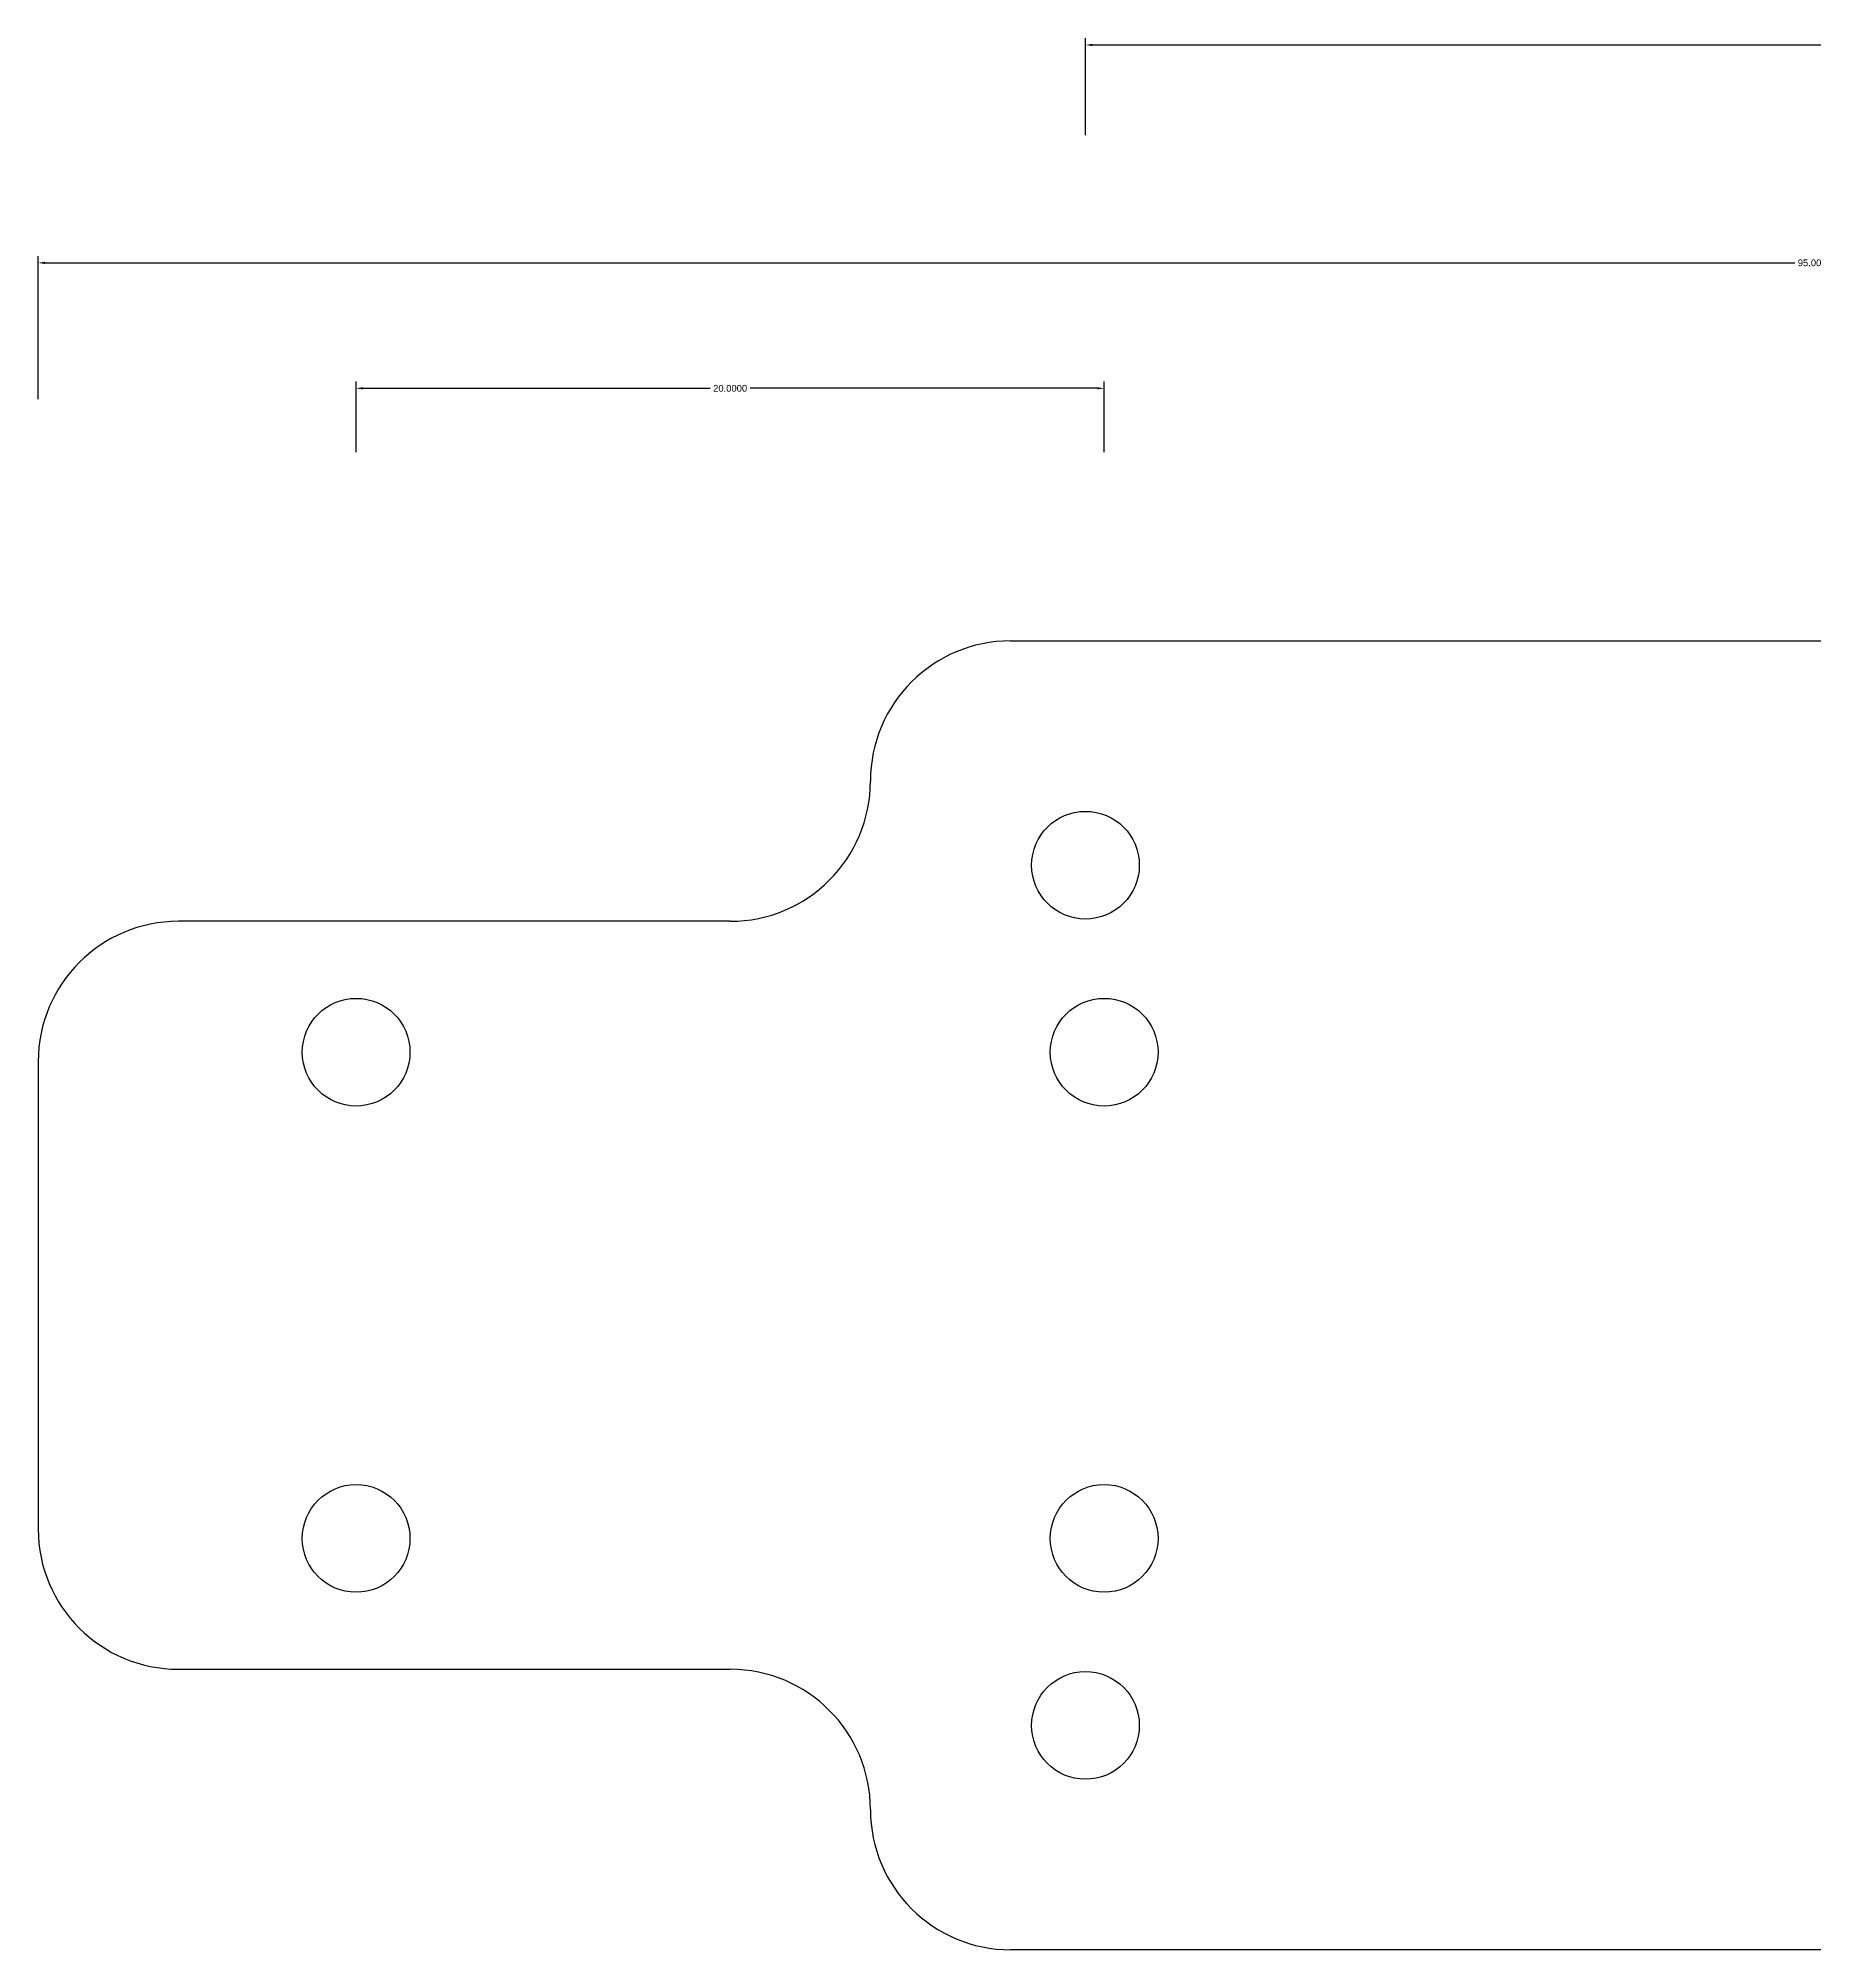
# Model space of a CAD drawing. Header units: millimetres. Extents: x 6 to 187, y 5 to 56.
# Drawn here: x 5.6 to 53.1, y 4.7 to 55.8 of the extents above; entities that cross this region are included whole.
import ezdxf

# ---------------------------------------------------------------- set-up
doc = ezdxf.new("R2010")
doc.units = ezdxf.units.MM
doc.header["$MEASUREMENT"] = 0
doc.styles.get("Standard").update_dxf_attribs({"font": 'arial.ttf'})
doc.dimstyles.get("Standard").update_dxf_attribs({"dimtxt": 0.18, "dimasz": 0.18, "dimexe": 0.18, "dimexo": 0.0625, "dimgap": 0.09, "dimtad": 0, "dimtih": 1, "dimtoh": 1, "dimdec": 4, "dimzin": 0, "dimdsep": 46, "dimtxsty": 'Standard', "dimcen": 0.09, "dimadec": 0, "dimazin": 0, "dimtfac": 1, "dimtdec": 4, "dimtofl": 0, "dimtmove": 0, "dimatfit": 3, "dimfxl": 1, "dimtolj": 1, "dimtzin": 0, "dimarcsym": 0})

# ---------------------------------------------------------------- blocks, each defined once
blk = doc.blocks.new('*D4')
at = {"color": 0, "lineweight": -2, "transparency": 16777216}
for p, q in [((5.561, 46.18), (5.561, 50.005)), ((5.741, 49.825), (52.528, 49.825)), ((100.381, 49.825), (53.594, 49.825)), ((100.561, 46.18), (100.561, 50.005))]:
    blk.add_line(p, q, dxfattribs=at)
at = {"color": 0, "transparency": 16777216}
for points in [[(5.741, 49.855), (5.741, 49.795), (5.561, 49.825)], [(100.381, 49.855), (100.381, 49.795), (100.561, 49.825)]]:
    blk.add_solid(points, dxfattribs=at)
at = {"layer": 'Defpoints', "color": 0, "transparency": 16777216}
for p in [(100.561, 49.825), (5.561, 46.117), (100.561, 46.117)]:
    blk.add_point(p, dxfattribs=at)
at = {"color": 0, "transparency": 16777216, "insert": (53.061, 49.825), "char_height": 0.18, "attachment_point": 5}
blk.add_mtext('\\A1;95.0000', dxfattribs=at)
blk = doc.blocks.new('*D7')
at = {"color": 0, "lineweight": -2, "transparency": 16777216}
for p, q in [((14.061, 44.767), (14.061, 46.65)), ((34.061, 44.767), (34.061, 46.65)), ((14.241, 46.47), (23.526, 46.47)), ((33.881, 46.47), (24.596, 46.47))]:
    blk.add_line(p, q, dxfattribs=at)
at = {"color": 0, "transparency": 16777216}
for points in [[(14.241, 46.5), (14.241, 46.44), (14.061, 46.47)], [(33.881, 46.5), (33.881, 46.44), (34.061, 46.47)]]:
    blk.add_solid(points, dxfattribs=at)
at = {"layer": 'Defpoints', "color": 0, "transparency": 16777216}
for p in [(34.061, 46.47), (14.061, 44.705), (34.061, 44.705)]:
    blk.add_point(p, dxfattribs=at)
at = {"color": 0, "transparency": 16777216, "insert": (24.061, 46.47), "char_height": 0.18, "attachment_point": 5}
blk.add_mtext('\\A1;20.0000', dxfattribs=at)
blk = doc.blocks.new('*D8')
at = {"color": 0, "lineweight": -2, "transparency": 16777216}
for p, q in [((33.561, 53.242), (33.561, 55.831)), ((94.561, 53.242), (94.561, 55.831)), ((33.741, 55.651), (63.527, 55.651)), ((94.381, 55.651), (64.595, 55.651))]:
    blk.add_line(p, q, dxfattribs=at)
at = {"color": 0, "transparency": 16777216}
for points in [[(33.741, 55.681), (33.741, 55.621), (33.561, 55.651)], [(94.381, 55.681), (94.381, 55.621), (94.561, 55.651)]]:
    blk.add_solid(points, dxfattribs=at)
at = {"layer": 'Defpoints', "color": 0, "transparency": 16777216}
for p in [(94.561, 55.651), (33.561, 53.18), (94.561, 53.18)]:
    blk.add_point(p, dxfattribs=at)
at = {"color": 0, "transparency": 16777216, "insert": (64.061, 55.651), "char_height": 0.18, "attachment_point": 5}
blk.add_mtext('\\A1;61.0000', dxfattribs=at)

msp = doc.modelspace()

# ---------------------------------------------------------------- linework, layer by layer
for p, q in [((31.56087, 39.71852), (95.56087, 39.71852)), ((27.81087, 35.96852), (27.81087, 35.96852)), ((24.06087, 32.21852), (9.31087, 32.21852)), ((5.56087, 28.46852), (5.56087, 15.96852)), ((9.31087, 12.21852), (24.06087, 12.21852)), ((27.81087, 8.46852), (27.81087, 8.46852)), ((95.56087, 4.71852), (31.56087, 4.71852))]:
    msp.add_line(p, q)
for centre in [(33.56087, 33.71852), (14.06087, 28.71852), (34.06087, 28.71852), (14.06087, 15.71852), (34.06087, 15.71852), (33.56087, 10.71852)]:
    msp.add_circle(centre, 1.44)
for centre, start, end in [((31.56087, 35.96852), 90, 180), ((24.06087, 35.96852), 270, 0), ((9.31087, 28.46852), 90, 180), ((9.31087, 15.96852), 180, 270), ((24.06087, 8.46852), 0, 90), ((31.56087, 8.46852), 180, 270)]:
    msp.add_arc(centre, 3.75, start, end)

# ---------------------------------------------------------------- dimensions: what is measured, and where the dimension line sits
for base, p1, p2, picture, middle in [((94.56087, 55.65144), (33.56087, 53.17965), (94.56087, 53.17965), '*D8', (64.06087, 55.65144)), ((100.56087, 49.82507), (5.56087, 46.11739), (100.56087, 46.11739), '*D4', (53.06087, 49.82507)), ((34.06087, 46.4705), (14.06087, 44.70493), (34.06087, 44.70493), '*D7', (24.06087, 46.4705))]:
    dim = msp.add_linear_dim(base=base, p1=p1, p2=p2, dimstyle='Standard')
    dim.commit()
    dim.dimension.update_dxf_attribs({"geometry": picture, "text_midpoint": middle})

doc.saveas('drawing.dxf')
